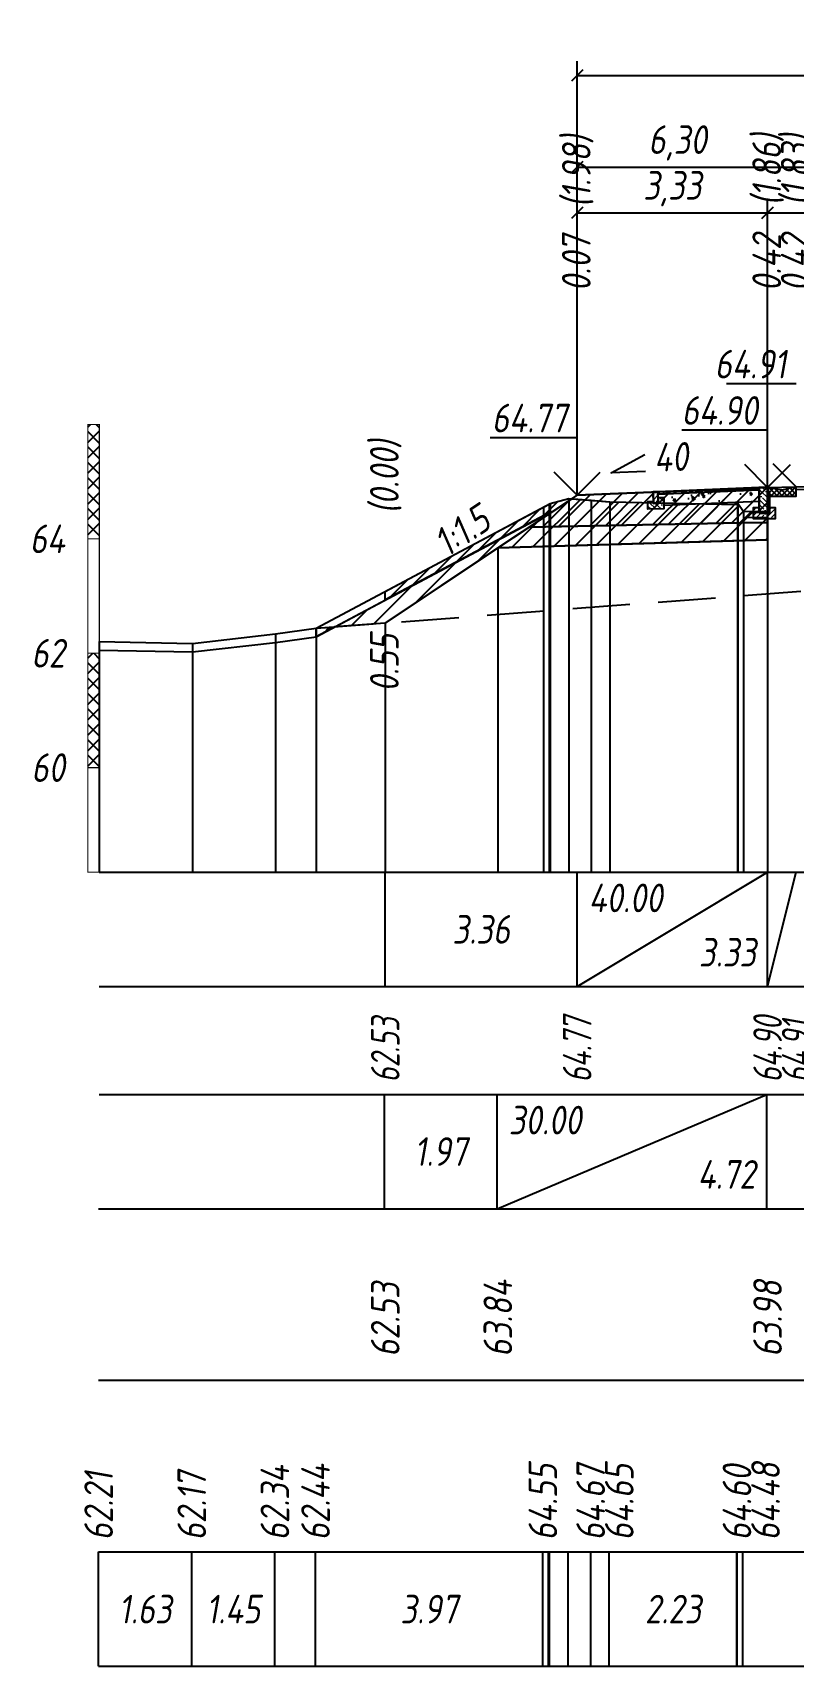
# Model space of a CAD drawing. Extents: x -717 to 1451, y -133302 to 233.
# Drawn here: x -409.1 to -342.6, y -126181.4 to -126038.6 of the extents above; entities that cross this region are included whole.
import ezdxf
from ezdxf.enums import TextEntityAlignment as Align

# ---------------------------------------------------------------- set-up
doc = ezdxf.new("R2010")
doc.units = 0
doc.linetypes.add('штриховая', pattern=[0.75, 0.5, -0.25])
for name, color, linetype in [('Интерполированный поперечник', 2, 'Continuous'), ('КОД_399', 252, 'Continuous'), ('Код_510', 7, 'Continuous'), ('Код_514', 1, 'Continuous'), ('Код_516', 1, 'Continuous'), ('Контур_0', 7, 'Continuous'), ('Контур_2521', 7, 'Continuous'), ('Контур_2564', 7, 'Continuous'), ('Контур_2660', 7, 'Continuous'), ('Контур_2665', 7, 'Continuous'), ('Контур_400', 7, 'Continuous'), ('Контур_508', 7, 'Continuous'), ('Контур_512', 7, 'Continuous'), ('Контур_513', 7, 'Continuous'), ('Контур_818', 7, 'Continuous'), ('Красный поперечник', 1, 'Continuous'), ('Линейка абсолютных высот', 7, 'Continuous'), ('Объём_2501', 7, 'Continuous'), ('Объём_2564', 7, 'Continuous'), ('Объём_2650', 7, 'Continuous'), ('Объём_2660', 7, 'Continuous'), ('Объём_2661', 7, 'Continuous'), ('Объём_2665', 7, 'Continuous'), ('Объём_2666', 7, 'Continuous'), ('Объём_2667', 7, 'Continuous'), ('Объём_2668', 7, 'Continuous'), ('Объём_2669', 7, 'Continuous'), ('Объём_2675', 7, 'Continuous'), ('Откосы', 7, 'Continuous'), ('Отметки покрытия', 7, 'Continuous'), ('Рабочие отметки', 7, 'Continuous'), ('Рабочие отметки доп.', 7, 'Continuous'), ('Слои выравнивания', 7, 'Continuous'), ('Таблица', 7, 'Continuous'), ('Уклоны проезжей части', 7, 'Continuous'), ('Черный поперечник', 3, 'Continuous')]:
    doc.layers.add(name, color=color, linetype=linetype)
for name, color, linetype, true_color in [('Контур_2540', 2, 'Continuous', 0xffff00), ('Контур_2560', 2, 'Continuous', 0xffff00), ('Контур_2561', 7, 'Continuous', 0xff8040), ('Контур_2562', 3, 'Continuous', 0x00ff00), ('Контур_2563', 7, 'Continuous', 0xff8000), ('Контур_2570', 7, 'Continuous', 0x80ff00), ('Контур_2736', 4, 'Continuous', 0x00ffff), ('Контур_2737', 4, 'Continuous', 0x00ffff), ('Контур_2738', 4, 'Continuous', 0x00ffff), ('Контур_2739', 4, 'Continuous', 0x00ffff), ('Контур_2741', 4, 'Continuous', 0x00ffff), ('Контур_2742', 4, 'Continuous', 0x00ffff), ('Контур_2743', 4, 'Continuous', 0x00ffff), ('Контур_2744', 7, 'Continuous', 0xa4ffff), ('Контур_2745', 7, 'Continuous', 0xa4ffff), ('Контур_2747', 4, 'Continuous', 0x00ffff), ('Контур_2748', 4, 'Continuous', 0x00ffff), ('Контур_2749', 4, 'Continuous', 0x00ffff), ('Контур_2750', 4, 'Continuous', 0x00ffff), ('Контур_2751', 4, 'Continuous', 0x00ffff), ('Контур_2752', 4, 'Continuous', 0x00ffff), ('Контур_2760', 7, 'Continuous', 0x323232), ('Контур_402', 7, 'Continuous', 0xff6464), ('Контур_703', 4, 'Continuous', 0x00ffff), ('Контур_705', 4, 'Continuous', 0x00ffff), ('Контур_707', 4, 'Continuous', 0x00ffff), ('Контур_720', 131, 'Continuous', 0xaaffff), ('Объём_2520', 7, 'Continuous', 0x80ffff), ('Объём_2540', 2, 'Continuous', 0xffff00), ('Объём_2560', 2, 'Continuous', 0xffff00), ('Объём_2561', 7, 'Continuous', 0xff8040), ('Объём_2562', 3, 'Continuous', 0x00ff00), ('Объём_2563', 7, 'Continuous', 0xff8000), ('Объём_2570', 7, 'Continuous', 0x80ff00), ('Объём_2600', 7, 'Continuous', 0x808000), ('Объём_2746', 2, 'Continuous', 0xffff00)]:
    doc.layers.add(name, color=color, linetype=linetype, true_color=true_color)
doc.styles.get("Standard").update_dxf_attribs({"font": 'txt', "height": 2.5})
doc.styles.add('М', font='romand.shx', dxfattribs={"width": 0.8, "oblique": 10, "height": 2.5})
doc.dimstyles.new('ISO-25', dxfattribs={"dimtxt": 2.5, "dimasz": 2.5, "dimexe": 1.25, "dimexo": 0.625, "dimtad": 1, "dimtxsty": 'Standard', "dimcen": 2.5, "dimadec": 0, "dimazin": 0, "dimtfac": 1, "dimtmove": 0, "dimatfit": 3, "dimfxl": 1, "dimarcsym": 0})
pattern_1 = [(45.00000125, (-483.3025, 24.975), (-0.6735192404, 0.673519211), []), (135.0000003, (-483.3025, 24.975), (-0.673519222, -0.67351923), [])]

# ---------------------------------------------------------------- blocks, each defined once
blk = doc.blocks.new('_Oblique')
at = {"color": 0, "linetype": 'ByBlock', "lineweight": -2}
blk.add_line((-0.5, -0.5), (0.5, 0.5), dxfattribs=at)
blk = doc.blocks.new('*D2665')
at = {"color": 0, "lineweight": -2, "transparency": 16777216}
for p, q in [((-361.52, -126078.5), (-361.52, -126053.14)), ((-344.88, -126077.83), (-344.88, -126053.14)), ((-361.52, -126054.39), (-344.88, -126054.39))]:
    blk.add_line(p, q, dxfattribs=at)
at = {"layer": 'Defpoints', "color": 0, "transparency": 16777216}
for p in [(-344.88, -126054.39), (-361.52, -126079.12), (-344.88, -126078.46)]:
    blk.add_point(p, dxfattribs=at)
at = {"color": 0, "lineweight": -2, "transparency": 16777216, "rotation": 180}
blk.add_blockref('_Oblique', (-361.52, -126054.39), dxfattribs=at)
at = {"color": 0, "lineweight": -2, "transparency": 16777216}
blk.add_blockref('_Oblique', (-344.88, -126054.39), dxfattribs=at)
at = {"color": 0, "transparency": 16777216, "insert": (-353.2, -126052.28), "char_height": 2.5, "width": 10, "attachment_point": 5, "style": 'М'}
blk.add_mtext('3,33', dxfattribs=at)
blk = doc.blocks.new('*D2667')
at = {"color": 0, "lineweight": -2, "transparency": 16777216}
for p, q in [((-344.88, -126077.83), (-344.88, -126053.14)), ((-330.02, -126077.53), (-330.02, -126053.14)), ((-344.88, -126054.39), (-330.02, -126054.39))]:
    blk.add_line(p, q, dxfattribs=at)
at = {"layer": 'Defpoints', "color": 0, "transparency": 16777216}
for p in [(-330.02, -126054.39), (-330.02, -126078.16), (-344.88, -126078.46)]:
    blk.add_point(p, dxfattribs=at)
at = {"color": 0, "lineweight": -2, "transparency": 16777216, "rotation": 180}
blk.add_blockref('_Oblique', (-344.88, -126054.39), dxfattribs=at)
at = {"color": 0, "lineweight": -2, "transparency": 16777216}
blk.add_blockref('_Oblique', (-330.02, -126054.39), dxfattribs=at)
at = {"color": 0, "transparency": 16777216, "insert": (-335.83, -126052.28), "char_height": 2.5, "width": 10, "attachment_point": 5, "style": 'М'}
blk.add_mtext('2,97', dxfattribs=at)
blk = doc.blocks.new('*D2670')
at = {"color": 0, "lineweight": -2, "transparency": 16777216}
for p, q in [((-361.52, -126078.5), (-361.52, -126049.14)), ((-330.02, -126077.53), (-330.02, -126049.14)), ((-361.52, -126050.39), (-330.02, -126050.39))]:
    blk.add_line(p, q, dxfattribs=at)
at = {"layer": 'Defpoints', "color": 0, "transparency": 16777216}
for p in [(-330.02, -126050.39), (-330.02, -126078.16), (-361.52, -126079.12)]:
    blk.add_point(p, dxfattribs=at)
at = {"color": 0, "lineweight": -2, "transparency": 16777216, "rotation": 180}
blk.add_blockref('_Oblique', (-361.52, -126050.39), dxfattribs=at)
at = {"color": 0, "lineweight": -2, "transparency": 16777216}
blk.add_blockref('_Oblique', (-330.02, -126050.39), dxfattribs=at)
at = {"color": 0, "transparency": 16777216, "insert": (-352.75, -126048.28), "char_height": 2.5, "width": 9.5833, "attachment_point": 5, "style": 'М'}
blk.add_mtext('6,30', dxfattribs=at)
blk = doc.blocks.new('*D2671')
at = {"color": 0, "lineweight": -2, "transparency": 16777216}
for p, q in [((-361.52, -126078.5), (-361.52, -126041.14)), ((-361.52, -126042.39), (-226.52, -126042.39)), ((-226.52, -126078.21), (-226.52, -126041.14))]:
    blk.add_line(p, q, dxfattribs=at)
at = {"layer": 'Defpoints', "color": 0, "transparency": 16777216}
for p in [(-226.52, -126042.39), (-361.52, -126079.12), (-226.52, -126078.84)]:
    blk.add_point(p, dxfattribs=at)
at = {"color": 0, "lineweight": -2, "transparency": 16777216, "rotation": 180}
blk.add_blockref('_Oblique', (-361.52, -126042.39), dxfattribs=at)
at = {"color": 0, "lineweight": -2, "transparency": 16777216}
blk.add_blockref('_Oblique', (-226.52, -126042.39), dxfattribs=at)
at = {"color": 0, "transparency": 16777216, "insert": (-294.02, -126040.28), "char_height": 2.5, "width": 11.6667, "attachment_point": 5, "style": 'М'}
blk.add_mtext('27,00', dxfattribs=at)
blk = doc.blocks.new('Тротуар1')
at = {"linetype": 'Continuous', "lineweight": 13}
h = blk.add_hatch(dxfattribs=at)
h.set_pattern_fill('ANSI35', scale=5, angle=90)
h.set_pattern_definition([(135, (-1541.6927, -4801.9416), (-0.88388348, -0.88388348), []), (135, (-1541.6927, -4801.0577), (-0.88388348, -0.88388348), [1.5625, -0.3125, 0, -0.3125])])
h.paths.add_polyline_path([(-16.72, -1.24), (-17.72, -1.24), (-17.72, -2.24), (-18.52, -2.24), (-18.52, -1.85), (-19.52, -1.89), (-19.52, -3.24), (-16.72, -3.24)])
h = blk.add_hatch(dxfattribs=at)
h.set_pattern_fill('ANSI35', scale=5)
h.set_pattern_definition([(45, (-1541.6927, -4800.4416), (-0.88388348, 0.88388348), []), (45, (-1540.8088, -4800.4416), (-0.88388348, 0.88388348), [1.5625, -0.3125, 0, -0.3125])])
h.paths.add_polyline_path([(-17.72, -0.24), (-18.52, -0.24), (-18.52, -2.24), (-17.72, -2.24)])
at = {"linetype": 'Continuous'}
h = blk.add_hatch(dxfattribs=at)
h.set_pattern_fill('ANSI31', color=256, scale=15, angle=45, style=0)
h.set_pattern_definition([(90, (-1932.1888, -4954.235), (-1.875, 3e-16), [])])
h.paths.add_polyline_path([(0, 0), (-17.72, -0.24), (-17.71, -0.63), (-11.04, -0.58), (0, -0.4)])
at = {"layer": 'КОД_399'}
h = blk.add_hatch(dxfattribs=at)
h.set_pattern_fill('AR-CONC', scale=0.7, angle=45, style=0)
h.set_pattern_definition([(95, (-1932.189, -4954.235), (3.860864, 3.2396496), [0.525, -5.775]), (40, (-1932.189, -4954.235), (-4.409945, 3.036377), [0.42, -4.62]), (145.45144, (-1931.867, -4953.965), (-0.549081, 6.2760265), [0.4461813, -4.907995]), (91.1842, (-1933.179, -4953.245), (6.101854, 4.4632964), [0.7875, -8.6625]), (141.63564, (-1932.67, -4952.873), (-0.1953, 9.447982), [0.669272, -7.361996]), (36.18416, (-1933.179, -4953.245), (-0.1953, 9.447982), [0.63, -6.93]), (66, (-1932.4363, -4952.9975), (4.947401, 0.9616773), [0.525, -5.775]), (11, (-1932.4363, -4952.9975), (-2.38496, 4.793659), [0.42, -4.62]), (116.45144, (-1932.024, -4952.9174), (2.562441, 5.7553363), [0.4461813, -4.907995]), (82.5, (-1932.1888, -4954.235), (-1.5875523, 1.7079287), [0, -4.564, 0, -4.69, 0, -4.6375]), (52.5, (-1932.1888, -4954.235), (-0.6501106, 3.2543661), [0, -2.674, 0, -4.459, 0, -1.7675]), (12.5, (-1933.2926, -4955.3388), (2.7539272, 2.5306453), [0, -1.75, 0, -5.46, 0, -7.245]), (2.5, (-1933.7876, -4955.8337), (2.3911299, 3.3821186), [0, -2.275, 0, -3.626, 0, -5.145])])
h.paths.add_polyline_path([(0, -0.4), (-17.71, -0.63), (-17.72, -1.24), (-16.71, -1.24), (-16.72, -2.62), (-0.07, -2.41)])
at = {"linetype": 'Continuous'}
blk.add_lwpolyline([(-17.72, -1.24), (-16.72, -1.24), (-16.72, -3.24), (-19.52, -3.24), (-19.52, -1.89), (-18.52, -1.85)], dxfattribs=at)
at = {"color": 7, "lineweight": 30}
for points in [[(-18.52, -0.24), (-18.52, -2.24), (-17.72, -2.24), (-17.72, -0.24), (-18.52, -0.24)], [(-8.6, -0.53), (0, -0.4)]]:
    blk.add_lwpolyline(points, dxfattribs=at)
for points in [[(0, 0), (-17.72, -0.24), (-17.72, -0.63), (0, -0.4)], [(0, -0.4), (-17.71, -0.63), (-17.72, -1.24), (-16.71, -1.24), (-16.72, -2.62), (-0.07, -2.39)]]:
    blk.add_lwpolyline(points, close=True)
blk = doc.blocks.new('БР100.30.18')
at = {"linetype": 'Continuous', "lineweight": 13}
h = blk.add_hatch(dxfattribs=at)
h.set_pattern_fill('ANSI35', scale=5)
h.set_pattern_definition([(45, (-1504.996, -4799.2297), (-0.88388348, 0.88388348), []), (45, (-1504.1121, -4799.2297), (-0.88388348, 0.88388348), [1.5625, -0.3125, 0, -0.3125])])
h.paths.add_polyline_path([(0.3, 3.47), (1.8, 3.47), (1.8, -1.03), (0, -1.03), (0, 1.97)])
h = blk.add_hatch(dxfattribs=at)
h.set_pattern_fill('ANSI35', scale=5, angle=90)
h.set_pattern_definition([(135, (-1504.996, -4800.7297), (-0.88388348, -0.88388348), []), (135, (-1504.996, -4799.8458), (-0.88388348, -0.88388348), [1.5625, -0.3125, 0, -0.3125])])
h.paths.add_polyline_path([(-1, -0.03), (0, -0.03), (0, -1.03), (1.8, -1.03), (1.8, -0.03), (2.8, -0.03), (2.8, -2.03), (-1, -2.03)])
at = {"color": 7, "lineweight": 30}
blk.add_lwpolyline([(1.8, -1.03), (0, -1.03), (0, 1.97), (0.3, 3.47), (1.8, 3.47)], close=True, dxfattribs=at)
at = {"linetype": 'Continuous'}
blk.add_lwpolyline([(0, -0.03), (-1, -0.03), (-1, -2.03), (2.8, -2.03), (2.8, -0.03), (1.8, -0.03)], dxfattribs=at)

msp = doc.modelspace()

# ---------------------------------------------------------------- hatches: boundary and pattern name
h = msp.add_hatch()
h.set_pattern_fill('ANSI37', color=256, scale=0.1)
h.set_pattern_definition([(45, (-343.63068, -126078.6446), (-0.22451, 0.22451), []), (135, (-343.63068, -126078.6446), (-0.22451, -0.22451), [])])
h.paths.add_polyline_path([(-344.881, -126078.395), (-344.725, -126079.148), (-342.375, -126079.148), (-342.382, -126078.344), (-343.631, -126078.645)])
at = {"layer": 'Линейка абсолютных высот'}
h = msp.add_hatch(dxfattribs=at)
h.set_pattern_fill('ANSI37', scale=0.3, style=0)
h.set_pattern_definition(pattern_1)
h.paths.add_polyline_path([(-403.302, -126082.887), (-403.302, -126072.887), (-404.302, -126072.887), (-404.302, -126082.887)])
h = msp.add_hatch(dxfattribs=at)
h.set_pattern_fill('ANSI37', scale=0.3, style=0)
h.set_pattern_definition(pattern_1)
h.paths.add_polyline_path([(-403.302, -126102.887), (-403.302, -126092.887), (-404.302, -126092.887), (-404.302, -126102.887)])
at = {"layer": 'Объём_2563'}
h = msp.add_hatch(dxfattribs=at)
h.set_pattern_fill('ANSI31', color=256, scale=0.3)
h.set_pattern_definition([(45, (-483.3025, 24.975), (-0.673519209, 0.673519209), [])])
h.paths.add_polyline_path([(-361.524, -126079.06), (-344.881, -126078.395), (-344.881, -126080.545), (-346.381, -126080.575), (-347.299, -126081.493), (-365.725, -126081.861)])
at = {"layer": 'Объём_2570'}
h = msp.add_hatch(dxfattribs=at)
h.set_pattern_fill('ANSI31', color=256, scale=0.2)
h.set_pattern_definition([(45, (-483.30246, 24.97495), (-0.449012806, 0.449012806), [])])
h.paths.add_polyline_path([(-363.892, -126080.561), (-378.302, -126088.232), (-378.302, -126087.482), (-363.892, -126079.811)])
at = {"layer": 'Объём_2600'}
h = msp.add_hatch(dxfattribs=at)
h.set_pattern_fill('ANSI31', color=6, scale=0.4)
h.set_pattern_definition([(45, (-483.3025, 24.975), (-0.898025612, 0.898025612), [])])
h.paths.add_polyline_path([(-362.256, -126079.359), (-358.674, -126079.64), (-347.504, -126079.893), (-347.48, -126079.759), (-346.978, -126080.509), (-344.881, -126080.473), (-344.881, -126082.976), (-368.458, -126083.683), (-378.302, -126090.246), (-382.722, -126090.585), (-363.892, -126080.561), (-363.892, -126079.811)])
h = msp.add_hatch(dxfattribs=at)
h.set_pattern_fill('HONEY', color=5, scale=0.3)
h.set_pattern_definition([(0, (-483.3025, 24.97495), (1.42875, 0.8248891935), [0.9525, -1.905]), (120, (-483.3025, 24.97495), (-1.428749997, 0.824889199), [0.9525, -1.905]), (60, (-483.3025, 24.97495), (3e-09, 1.6497783924), [-1.905, 0.9525])])
h.paths.add_polyline_path([(-384.342, -126091.448), (-384.346, -126090.71), (-382.722, -126090.585)])

# ---------------------------------------------------------------- linework, layer by layer
msp.add_lwpolyline([(-344.881, -126078.395), (-344.725, -126079.148), (-342.375, -126079.148), (-342.382, -126078.344), (-343.631, -126078.645), (-344.881, -126078.395)])
at = {"layer": 'Интерполированный поперечник', "linetype": 'штриховая', "ltscale": 10, "flags": 128}
msp.add_lwpolyline([(-384.346, -126090.71), (-234.418, -126079.215)], dxfattribs=at)
at = {"layer": 'Код_510'}
for p, q in [((-403.357, -126181.446), (-403.357, -126171.446)), ((-395.215, -126181.446), (-395.215, -126171.446)), ((-387.949, -126181.446), (-387.949, -126171.446)), ((-384.396, -126181.446), (-384.396, -126171.446)), ((-364.525, -126181.446), (-364.525, -126171.446)), ((-364.03, -126181.446), (-364.03, -126171.446)), ((-363.994, -126181.446), (-363.994, -126171.446)), ((-363.946, -126181.446), (-363.946, -126171.446)), ((-362.31, -126181.446), (-362.31, -126171.446)), ((-360.344, -126181.446), (-360.344, -126171.446)), ((-358.728, -126181.446), (-358.728, -126171.446)), ((-347.558, -126181.446), (-347.558, -126171.446)), ((-347.534, -126181.446), (-347.534, -126171.446)), ((-347.033, -126181.446), (-347.033, -126171.446))]:
    msp.add_line(p, q, dxfattribs=at)
at = {"layer": 'Код_514'}
for p, q in [((-378.302, -126122.025), (-378.302, -126112.025)), ((-361.524, -126122.025), (-361.524, -126112.025)), ((-361.524, -126122.025), (-344.881, -126112.025)), ((-344.881, -126122.025), (-344.881, -126112.025)), ((-344.881, -126122.025), (-342.381, -126112.025))]:
    msp.add_line(p, q, dxfattribs=at)
at = {"layer": 'Код_516'}
for p, q in [((-378.357, -126141.446), (-378.357, -126131.446)), ((-368.512, -126141.446), (-368.512, -126131.446)), ((-368.512, -126141.446), (-344.935, -126131.446)), ((-344.935, -126141.446), (-344.935, -126131.446))]:
    msp.add_line(p, q, dxfattribs=at)
at = {"layer": 'Контур_0', "flags": 128}
for points in [[(-361.524, -126079.06), (-378.302, -126090.246), (-378.302, -126090.246), (-378.302, -126090.246), (-378.302, -126090.246), (-378.302, -126090.246), (-378.302, -126090.246), (-378.302, -126090.246), (-378.302, -126090.246), (-378.302, -126090.246), (-378.302, -126090.246), (-378.302, -126090.246), (-378.302, -126090.246), (-378.302, -126090.246), (-378.302, -126090.246), (-378.302, -126090.246)], [(-361.524, -126079.06), (-378.302, -126090.246), (-378.302, -126090.246), (-378.302, -126090.246), (-378.302, -126090.246), (-378.302, -126090.246), (-378.302, -126090.246), (-378.302, -126090.246), (-378.302, -126090.246), (-378.302, -126090.246), (-378.302, -126090.246), (-378.302, -126090.246), (-378.302, -126090.246), (-378.302, -126090.246), (-378.302, -126090.246), (-378.302, -126090.246), (-378.302, -126090.246), (-378.302, -126090.246), (-378.302, -126090.246), (-378.302, -126090.246), (-378.302, -126090.246), (-378.302, -126090.246), (-378.302, -126090.246), (-378.302, -126090.246), (-378.302, -126090.246), (-378.302, -126090.246), (-378.302, -126090.246), (-378.302, -126090.246), (-378.302, -126090.246), (-378.302, -126090.246)], [(-365.725, -126081.861), (-347.299, -126081.493), (-346.381, -126080.575), (-344.881, -126080.545)], [(-346.381, -126080.575), (-344.881, -126080.545), (-344.881, -126081.445), (-347.299, -126081.493), (-346.381, -126080.575), (-346.381, -126080.575)]]:
    msp.add_lwpolyline(points, dxfattribs=at)
at = {"layer": 'Контур_2521', "color": 250, "flags": 128}
msp.add_lwpolyline([(-346.84, -126081.034), (-344.881, -126080.995)], dxfattribs=at)
at = {"layer": 'Контур_2540', "flags": 128}
msp.add_lwpolyline([(-347.299, -126081.493), (-344.881, -126081.445), (-344.881, -126082.976), (-368.458, -126083.683), (-365.725, -126081.861), (-347.299, -126081.493), (-347.299, -126081.493)], dxfattribs=at)
at = {"layer": 'Контур_2560', "flags": 128}
msp.add_lwpolyline([(-361.524, -126079.06), (-361.524, -126079.06), (-361.524, -126079.06), (-344.881, -126078.395)], dxfattribs=at)
at = {"layer": 'Контур_2561', "flags": 128}
msp.add_lwpolyline([(-344.881, -126078.395), (-344.881, -126078.395), (-361.524, -126079.06), (-361.524, -126079.06), (-344.881, -126078.395)], dxfattribs=at)
at = {"layer": 'Контур_2562', "flags": 128}
msp.add_lwpolyline([(-361.524, -126079.06), (-361.524, -126079.06), (-361.524, -126079.06), (-361.524, -126079.06), (-361.524, -126079.06)], dxfattribs=at)
at = {"layer": 'Контур_2563', "flags": 128}
msp.add_lwpolyline([(-361.524, -126079.06), (-344.881, -126078.395), (-344.881, -126080.545), (-346.381, -126080.575), (-347.299, -126081.493), (-365.725, -126081.861), (-361.524, -126079.06), (-361.524, -126079.06)], dxfattribs=at)
at = {"layer": 'Контур_2564', "flags": 128}
msp.add_lwpolyline([(-361.524, -126079.06), (-344.881, -126078.395)], dxfattribs=at)
at = {"layer": 'Контур_2570', "flags": 128}
msp.add_lwpolyline([(-403.302, -126092.606), (-395.161, -126092.775), (-387.894, -126091.955), (-384.342, -126091.448), (-384.342, -126091.448), (-364.471, -126080.866), (-363.976, -126080.604), (-363.94, -126080.585), (-363.892, -126080.561), (-363.892, -126079.811), (-362.256, -126079.359), (-360.29, -126079.515), (-358.674, -126079.64), (-347.504, -126079.893), (-347.48, -126079.759), (-346.978, -126080.509), (-344.881, -126080.473)], dxfattribs=at)
at = {"layer": 'Контур_2660', "flags": 128}
msp.add_lwpolyline([(-368.458, -126083.683), (-344.881, -126082.976)], dxfattribs=at)
at = {"layer": 'Контур_2665', "flags": 128}
msp.add_lwpolyline([(-361.524, -126079.06), (-361.524, -126079.06)], dxfattribs=at)
at = {"layer": 'Контур_2736', "flags": 128}
msp.add_lwpolyline([(-361.524, -126079.06), (-378.302, -126090.246)], dxfattribs=at)
at = {"layer": 'Контур_2737', "flags": 128}
msp.add_lwpolyline([(-378.302, -126090.246), (-378.302, -126090.246)], dxfattribs=at)
at = {"layer": 'Контур_2738', "flags": 128}
msp.add_lwpolyline([(-378.302, -126090.246), (-378.302, -126090.246)], dxfattribs=at)
at = {"layer": 'Контур_2739', "flags": 128}
msp.add_lwpolyline([(-378.302, -126090.246), (-378.302, -126090.246)], dxfattribs=at)
at = {"layer": 'Контур_2741', "flags": 128}
msp.add_lwpolyline([(-378.302, -126090.246), (-378.302, -126090.246)], dxfattribs=at)
at = {"layer": 'Контур_2742', "flags": 128}
msp.add_lwpolyline([(-378.302, -126090.246), (-378.302, -126090.246)], dxfattribs=at)
at = {"layer": 'Контур_2743', "flags": 128}
msp.add_lwpolyline([(-378.302, -126090.246), (-378.302, -126090.246)], dxfattribs=at)
at = {"layer": 'Контур_2744', "flags": 128}
msp.add_lwpolyline([(-378.302, -126090.246), (-378.302, -126090.246)], dxfattribs=at)
msp.add_lwpolyline([(-378.302, -126090.246), (-378.302, -126090.246)], dxfattribs=at)
msp.add_lwpolyline([(-378.302, -126090.246), (-378.302, -126090.246)], dxfattribs=at)
msp.add_lwpolyline([(-378.302, -126090.246), (-378.302, -126090.246)], dxfattribs=at)
msp.add_lwpolyline([(-378.302, -126090.246), (-378.302, -126090.246)], dxfattribs=at)
msp.add_lwpolyline([(-378.302, -126090.246), (-378.302, -126090.246)], dxfattribs=at)
at = {"layer": 'Контур_2745', "flags": 128}
msp.add_lwpolyline([(-378.302, -126090.246), (-378.302, -126090.246)], dxfattribs=at)
msp.add_lwpolyline([(-378.302, -126090.246), (-378.302, -126090.246)], dxfattribs=at)
msp.add_lwpolyline([(-378.302, -126090.246), (-378.302, -126090.246)], dxfattribs=at)
msp.add_lwpolyline([(-378.302, -126090.246), (-378.302, -126090.246)], dxfattribs=at)
msp.add_lwpolyline([(-378.302, -126090.246), (-378.302, -126090.246)], dxfattribs=at)
msp.add_lwpolyline([(-378.302, -126090.246), (-378.302, -126090.246)], dxfattribs=at)
at = {"layer": 'Контур_2747', "flags": 128}
msp.add_lwpolyline([(-378.302, -126090.246), (-378.302, -126090.246)], dxfattribs=at)
at = {"layer": 'Контур_2748', "flags": 128}
msp.add_lwpolyline([(-378.302, -126090.246), (-378.302, -126090.246)], dxfattribs=at)
at = {"layer": 'Контур_2749', "flags": 128}
msp.add_lwpolyline([(-378.302, -126090.246), (-378.302, -126090.246)], dxfattribs=at)
at = {"layer": 'Контур_2750', "flags": 128}
msp.add_lwpolyline([(-378.302, -126090.246), (-378.302, -126090.246)], dxfattribs=at)
at = {"layer": 'Контур_2751', "flags": 128}
msp.add_lwpolyline([(-378.302, -126090.246), (-378.302, -126090.246)], dxfattribs=at)
at = {"layer": 'Контур_2752', "flags": 128}
msp.add_lwpolyline([(-378.302, -126090.246), (-378.302, -126090.246)], dxfattribs=at)
at = {"layer": 'Контур_2760', "flags": 128}
msp.add_lwpolyline([(-344.881, -126078.395), (-342.381, -126078.345), (-330.024, -126078.097), (-322.413, -126077.945), (-316.427, -126077.826), (-312.524, -126077.747), (-309.176, -126077.681), (-304.71, -126077.591), (-299.613, -126077.489), (-291.774, -126077.332), (-291.644, -126077.335), (-290.429, -126077.359), (-271.024, -126077.747), (-266.136, -126077.845), (-262.428, -126077.919)], dxfattribs=at)
at = {"layer": 'Контур_400', "flags": 128}
msp.add_lwpolyline([(-344.881, -126078.395), (-342.381, -126078.345), (-342.381, -126078.345), (-330.024, -126078.097), (-330.024, -126078.097), (-330.024, -126078.097), (-330.024, -126078.097), (-312.524, -126077.747), (-291.774, -126077.332)], dxfattribs=at)
at = {"layer": 'Контур_402', "flags": 128}
msp.add_lwpolyline([(-368.458, -126083.683), (-344.881, -126082.976), (-344.881, -126080.545)], dxfattribs=at)
at = {"layer": 'Контур_508', "flags": 128}
msp.add_lwpolyline([(-378.302, -126090.246), (-368.458, -126083.683), (-344.881, -126082.976), (-344.881, -126080.545)], dxfattribs=at)
at = {"layer": 'Контур_512', "flags": 128}
msp.add_lwpolyline([(-378.302, -126090.246), (-368.458, -126083.683), (-344.881, -126082.976)], dxfattribs=at)
at = {"layer": 'Контур_513', "flags": 128}
msp.add_lwpolyline([(-378.302, -126090.246), (-368.458, -126083.683), (-344.881, -126082.976), (-344.881, -126080.545)], dxfattribs=at)
at = {"layer": 'Контур_703', "flags": 128}
for points in [[(-361.524, -126079.06), (-378.302, -126090.246)], [(-378.302, -126090.246), (-378.302, -126090.246)]]:
    msp.add_lwpolyline(points, dxfattribs=at)
at = {"layer": 'Контур_705', "flags": 128}
msp.add_lwpolyline([(-378.302, -126090.246), (-378.302, -126090.246)], dxfattribs=at)
at = {"layer": 'Контур_707', "flags": 128}
msp.add_lwpolyline([(-378.302, -126090.246), (-378.302, -126090.246)], dxfattribs=at)
at = {"layer": 'Контур_720', "flags": 128}
msp.add_lwpolyline([(-378.302, -126090.246), (-378.302, -126090.246)], dxfattribs=at)
at = {"layer": 'Контур_818', "flags": 128}
msp.add_lwpolyline([(-378.302, -126088.232), (-364.471, -126080.866), (-363.976, -126080.604), (-363.94, -126080.585), (-363.892, -126080.561), (-363.892, -126079.811), (-362.256, -126079.359), (-360.29, -126079.515), (-358.674, -126079.64), (-347.504, -126079.893), (-347.48, -126079.759), (-346.978, -126080.509), (-344.881, -126080.473)], dxfattribs=at)
at = {"layer": 'Красный поперечник'}
for p, q in [((-378.302, -126090.246), (-361.524, -126079.06)), ((-361.524, -126079.06), (-344.881, -126078.395)), ((-344.881, -126078.395), (-342.381, -126078.345)), ((-368.458, -126083.683), (-368.458, -126112.025)), ((-344.881, -126082.976), (-344.881, -126112.025)), ((-378.302, -126090.246), (-378.302, -126112.025))]:
    msp.add_line(p, q, dxfattribs=at)
at = {"layer": 'Линейка абсолютных высот', "color": 7, "const_width": 0.1, "flags": 128}
for points in [[(-403.302, -126082.887), (-403.302, -126072.887), (-404.302, -126072.887), (-404.302, -126082.887), (-403.302, -126082.887)], [(-403.302, -126092.887), (-403.302, -126082.887), (-404.302, -126082.887), (-404.302, -126092.887), (-403.302, -126092.887)], [(-403.302, -126102.887), (-403.302, -126092.887), (-404.302, -126092.887), (-404.302, -126102.887), (-403.302, -126102.887)], [(-403.302, -126112.025), (-403.302, -126102.887), (-404.302, -126102.887), (-404.302, -126112.025), (-403.302, -126112.025)]]:
    msp.add_lwpolyline(points, dxfattribs=at)
at = {"layer": 'Объём_2501', "flags": 128}
for points in [[(-344.881, -126078.395), (-342.381, -126078.345), (-342.381, -126078.345), (-330.024, -126078.097), (-330.024, -126078.097), (-330.024, -126078.097), (-330.024, -126078.097), (-312.524, -126077.747), (-291.774, -126077.332)], [(-344.881, -126078.395), (-342.381, -126078.345), (-342.381, -126078.345), (-330.024, -126078.097)]]:
    msp.add_lwpolyline(points, dxfattribs=at)
at = {"layer": 'Объём_2520', "color": 250, "flags": 128}
msp.add_lwpolyline([(-346.381, -126080.575), (-344.881, -126080.545), (-344.881, -126081.445), (-347.299, -126081.493), (-346.381, -126080.575), (-346.381, -126080.575)], dxfattribs=at)
msp.add_lwpolyline([(-346.381, -126080.575), (-344.881, -126080.545), (-344.881, -126081.445), (-347.299, -126081.493), (-346.381, -126080.575), (-346.381, -126080.575)], dxfattribs=at)
at = {"layer": 'Объём_2540', "flags": 128}
msp.add_lwpolyline([(-347.299, -126081.493), (-344.881, -126081.445), (-344.881, -126082.976), (-368.458, -126083.683), (-365.725, -126081.861), (-347.299, -126081.493), (-347.299, -126081.493)], dxfattribs=at)
msp.add_lwpolyline([(-347.299, -126081.493), (-344.881, -126081.445), (-344.881, -126082.976), (-368.458, -126083.683), (-365.725, -126081.861), (-347.299, -126081.493), (-347.299, -126081.493)], dxfattribs=at)
at = {"layer": 'Объём_2560', "flags": 128}
msp.add_lwpolyline([(-361.524, -126079.06), (-361.524, -126079.06), (-361.524, -126079.06), (-344.881, -126078.395)], dxfattribs=at)
msp.add_lwpolyline([(-361.524, -126079.06), (-361.524, -126079.06), (-361.524, -126079.06), (-344.881, -126078.395)], dxfattribs=at)
at = {"layer": 'Объём_2561', "flags": 128}
msp.add_lwpolyline([(-344.881, -126078.395), (-344.881, -126078.395), (-361.524, -126079.06), (-361.524, -126079.06), (-344.881, -126078.395)], dxfattribs=at)
msp.add_lwpolyline([(-344.881, -126078.395), (-344.881, -126078.395), (-361.524, -126079.06), (-361.524, -126079.06), (-344.881, -126078.395)], dxfattribs=at)
at = {"layer": 'Объём_2562', "flags": 128}
msp.add_lwpolyline([(-361.524, -126079.06), (-361.524, -126079.06), (-361.524, -126079.06), (-361.524, -126079.06), (-361.524, -126079.06)], dxfattribs=at)
msp.add_lwpolyline([(-361.524, -126079.06), (-361.524, -126079.06), (-361.524, -126079.06), (-361.524, -126079.06), (-361.524, -126079.06)], dxfattribs=at)
at = {"layer": 'Объём_2563', "color": 250, "flags": 128}
msp.add_lwpolyline([(-361.524, -126079.06), (-344.881, -126078.395), (-344.881, -126080.545), (-346.381, -126080.575), (-347.299, -126081.493), (-365.725, -126081.861), (-361.524, -126079.06), (-361.524, -126079.06)], dxfattribs=at)
msp.add_lwpolyline([(-361.524, -126079.06), (-344.881, -126078.395), (-344.881, -126080.545), (-346.381, -126080.575), (-347.299, -126081.493), (-365.725, -126081.861), (-361.524, -126079.06), (-361.524, -126079.06)], dxfattribs=at)
at = {"layer": 'Объём_2564', "flags": 128}
msp.add_lwpolyline([(-361.524, -126079.06), (-344.881, -126078.395)], dxfattribs=at)
msp.add_lwpolyline([(-361.524, -126079.06), (-344.881, -126078.395)], dxfattribs=at)
at = {"layer": 'Объём_2570', "flags": 128}
msp.add_lwpolyline([(-363.892, -126080.561), (-378.302, -126088.232), (-378.302, -126087.482), (-363.892, -126079.811), (-363.892, -126080.561), (-363.892, -126080.561)], dxfattribs=at)
msp.add_lwpolyline([(-363.892, -126080.561), (-378.302, -126088.232), (-378.302, -126087.482), (-363.892, -126079.811), (-363.892, -126080.561), (-363.892, -126080.561)], dxfattribs=at)
at = {"layer": 'Объём_2600', "color": 5, "flags": 128}
msp.add_lwpolyline([(-384.342, -126091.448), (-384.346, -126090.71), (-382.722, -126090.585), (-384.342, -126091.448), (-384.342, -126091.448)], dxfattribs=at)
msp.add_lwpolyline([(-384.342, -126091.448), (-384.346, -126090.71), (-382.722, -126090.585), (-384.342, -126091.448), (-384.342, -126091.448)], dxfattribs=at)
at = {"layer": 'Объём_2650', "color": 6, "flags": 128}
msp.add_lwpolyline([(-362.256, -126079.359), (-358.674, -126079.64), (-347.504, -126079.893), (-347.48, -126079.759), (-346.978, -126080.509), (-344.881, -126080.473), (-344.881, -126082.976), (-368.458, -126083.683), (-378.302, -126090.246), (-382.722, -126090.585), (-363.892, -126080.561), (-363.892, -126079.811), (-362.256, -126079.359), (-362.256, -126079.359)], dxfattribs=at)
msp.add_lwpolyline([(-362.256, -126079.359), (-358.674, -126079.64), (-347.504, -126079.893), (-347.48, -126079.759), (-346.978, -126080.509), (-344.881, -126080.473), (-344.881, -126082.976), (-368.458, -126083.683), (-378.302, -126090.246), (-382.722, -126090.585), (-363.892, -126080.561), (-363.892, -126079.811), (-362.256, -126079.359), (-362.256, -126079.359)], dxfattribs=at)
at = {"layer": 'Объём_2660', "flags": 128}
msp.add_lwpolyline([(-368.458, -126083.683), (-344.881, -126082.976)], dxfattribs=at)
msp.add_lwpolyline([(-368.458, -126083.683), (-344.881, -126082.976)], dxfattribs=at)
at = {"layer": 'Объём_2661', "flags": 128}
msp.add_lwpolyline([(-361.524, -126079.06), (-378.302, -126090.246)], dxfattribs=at)
msp.add_lwpolyline([(-361.524, -126079.06), (-378.302, -126090.246)], dxfattribs=at)
at = {"layer": 'Объём_2665', "flags": 128}
msp.add_lwpolyline([(-361.524, -126079.06), (-361.524, -126079.06)], dxfattribs=at)
msp.add_lwpolyline([(-361.524, -126079.06), (-361.524, -126079.06)], dxfattribs=at)
at = {"layer": 'Объём_2666', "flags": 128}
msp.add_lwpolyline([(-361.524, -126079.06), (-378.302, -126090.246)], dxfattribs=at)
msp.add_lwpolyline([(-361.524, -126079.06), (-378.302, -126090.246)], dxfattribs=at)
at = {"layer": 'Объём_2667', "flags": 128}
msp.add_lwpolyline([(-378.302, -126090.246), (-378.302, -126090.246)], dxfattribs=at)
msp.add_lwpolyline([(-378.302, -126090.246), (-378.302, -126090.246)], dxfattribs=at)
msp.add_lwpolyline([(-378.302, -126090.246), (-378.302, -126090.246)], dxfattribs=at)
msp.add_lwpolyline([(-378.302, -126090.246), (-378.302, -126090.246)], dxfattribs=at)
at = {"layer": 'Объём_2668', "flags": 128}
msp.add_lwpolyline([(-378.302, -126090.246), (-378.302, -126090.246)], dxfattribs=at)
msp.add_lwpolyline([(-378.302, -126090.246), (-378.302, -126090.246)], dxfattribs=at)
msp.add_lwpolyline([(-378.302, -126090.246), (-378.302, -126090.246)], dxfattribs=at)
msp.add_lwpolyline([(-378.302, -126090.246), (-378.302, -126090.246)], dxfattribs=at)
at = {"layer": 'Объём_2669', "flags": 128}
msp.add_lwpolyline([(-378.302, -126090.246), (-378.302, -126090.246)], dxfattribs=at)
msp.add_lwpolyline([(-378.302, -126090.246), (-378.302, -126090.246)], dxfattribs=at)
msp.add_lwpolyline([(-378.302, -126090.246), (-378.302, -126090.246)], dxfattribs=at)
msp.add_lwpolyline([(-378.302, -126090.246), (-378.302, -126090.246)], dxfattribs=at)
at = {"layer": 'Объём_2675', "flags": 128}
msp.add_lwpolyline([(-378.302, -126090.246), (-378.302, -126090.246)], dxfattribs=at)
msp.add_lwpolyline([(-378.302, -126090.246), (-378.302, -126090.246)], dxfattribs=at)
msp.add_lwpolyline([(-378.302, -126090.246), (-378.302, -126090.246)], dxfattribs=at)
msp.add_lwpolyline([(-378.302, -126090.246), (-378.302, -126090.246)], dxfattribs=at)
msp.add_lwpolyline([(-378.302, -126090.246), (-378.302, -126090.246)], dxfattribs=at)
msp.add_lwpolyline([(-378.302, -126090.246), (-378.302, -126090.246)], dxfattribs=at)
msp.add_lwpolyline([(-378.302, -126090.246), (-378.302, -126090.246)], dxfattribs=at)
msp.add_lwpolyline([(-378.302, -126090.246), (-378.302, -126090.246)], dxfattribs=at)
msp.add_lwpolyline([(-378.302, -126090.246), (-378.302, -126090.246)], dxfattribs=at)
msp.add_lwpolyline([(-378.302, -126090.246), (-378.302, -126090.246)], dxfattribs=at)
msp.add_lwpolyline([(-378.302, -126090.246), (-378.302, -126090.246)], dxfattribs=at)
msp.add_lwpolyline([(-378.302, -126090.246), (-378.302, -126090.246)], dxfattribs=at)
msp.add_lwpolyline([(-378.302, -126090.246), (-378.302, -126090.246)], dxfattribs=at)
msp.add_lwpolyline([(-378.302, -126090.246), (-378.302, -126090.246)], dxfattribs=at)
msp.add_lwpolyline([(-378.302, -126090.246), (-378.302, -126090.246)], dxfattribs=at)
msp.add_lwpolyline([(-378.302, -126090.246), (-378.302, -126090.246)], dxfattribs=at)
msp.add_lwpolyline([(-378.302, -126090.246), (-378.302, -126090.246)], dxfattribs=at)
msp.add_lwpolyline([(-378.302, -126090.246), (-378.302, -126090.246)], dxfattribs=at)
msp.add_lwpolyline([(-378.302, -126090.246), (-378.302, -126090.246)], dxfattribs=at)
msp.add_lwpolyline([(-378.302, -126090.246), (-378.302, -126090.246)], dxfattribs=at)
msp.add_lwpolyline([(-378.302, -126090.246), (-378.302, -126090.246)], dxfattribs=at)
msp.add_lwpolyline([(-378.302, -126090.246), (-378.302, -126090.246)], dxfattribs=at)
msp.add_lwpolyline([(-378.302, -126090.246), (-378.302, -126090.246)], dxfattribs=at)
msp.add_lwpolyline([(-378.302, -126090.246), (-378.302, -126090.246)], dxfattribs=at)
at = {"layer": 'Объём_2746', "flags": 128}
msp.add_lwpolyline([(-346.978, -126083.039), (-368.458, -126083.683), (-362.002, -126079.379), (-358.674, -126079.64), (-347.504, -126079.893), (-347.48, -126079.759), (-346.978, -126080.509), (-346.978, -126083.039), (-346.978, -126083.039)], dxfattribs=at)
msp.add_lwpolyline([(-346.978, -126083.039), (-368.458, -126083.683), (-362.002, -126079.379), (-358.674, -126079.64), (-347.504, -126079.893), (-347.48, -126079.759), (-346.978, -126080.509), (-346.978, -126083.039), (-346.978, -126083.039)], dxfattribs=at)
at = {"layer": 'Откосы', "color": 1, "flags": 128}
msp.add_lwpolyline([(-355.546, -126077.012), (-358.544, -126077.132), (-355.606, -126075.513)], dxfattribs=at)
at = {"layer": 'Отметки покрытия', "color": 1}
for p, q in [((-342.381, -126069.345), (-348.481, -126069.345)), ((-344.881, -126073.395), (-352.381, -126073.395)), ((-344.881, -126078.395), (-344.881, -126073.395)), ((-361.524, -126074.06), (-369.124, -126074.06)), ((-361.524, -126079.06), (-361.524, -126074.06)), ((-344.881, -126078.395), (-346.881, -126076.395)), ((-344.881, -126078.395), (-342.881, -126076.395)), ((-342.381, -126078.345), (-344.381, -126076.345)), ((-361.524, -126079.06), (-363.524, -126077.06)), ((-361.524, -126079.06), (-359.524, -126077.06))]:
    msp.add_line(p, q, dxfattribs=at)
at = {"layer": 'Слои выравнивания'}
msp.add_line((-344.881, -126078.395), (-344.881, -126112.025), dxfattribs=at)
at = {"layer": 'Слои выравнивания', "color": 2, "flags": 128}
msp.add_lwpolyline([(-344.881, -126078.645), (-344.881, -126078.395), (-342.381, -126078.345), (-330.024, -126078.097), (-322.413, -126077.945), (-322.413, -126078.195), (-330.024, -126078.347), (-342.381, -126078.595)], dxfattribs=at)
at = {"layer": 'Слои выравнивания', "color": 3, "flags": 128}
msp.add_lwpolyline([(-344.881, -126079.095), (-344.881, -126078.645)], dxfattribs=at)
at = {"layer": 'Слои выравнивания', "color": 4, "flags": 128}
msp.add_lwpolyline([(-344.881, -126079.545), (-344.881, -126079.095)], dxfattribs=at)
at = {"layer": 'Слои выравнивания', "color": 5, "flags": 128}
msp.add_lwpolyline([(-344.881, -126080.545), (-344.881, -126079.545)], dxfattribs=at)
at = {"layer": 'Таблица'}
for p, q in [((-403.302, -126112.025), (-201.524, -126112.025)), ((-403.302, -126122.025), (-201.524, -126122.025)), ((-403.302, -126131.446), (-201.524, -126131.446)), ((-403.357, -126141.446), (-201.578, -126141.446)), ((-403.357, -126156.446), (-201.578, -126156.446)), ((-403.357, -126171.446), (-201.578, -126171.446)), ((-403.357, -126181.446), (-201.578, -126181.446))]:
    msp.add_line(p, q, dxfattribs=at)
at = {"layer": 'Черный поперечник', "color": 7}
for p, q in [((-362.256, -126079.359), (-362.256, -126112.025)), ((-360.29, -126079.515), (-360.29, -126112.025)), ((-358.674, -126079.64), (-358.674, -126112.025)), ((-364.471, -126080.116), (-364.471, -126112.025)), ((-363.976, -126079.854), (-363.976, -126112.025)), ((-363.94, -126079.835), (-363.94, -126112.025)), ((-363.892, -126079.811), (-363.892, -126112.025)), ((-347.504, -126079.893), (-347.504, -126112.025)), ((-347.48, -126079.759), (-347.48, -126112.025)), ((-346.978, -126080.509), (-346.978, -126112.025)), ((-384.342, -126090.698), (-384.342, -126112.025)), ((-403.302, -126091.856), (-403.302, -126112.025)), ((-395.161, -126092.025), (-395.161, -126112.025)), ((-387.894, -126091.205), (-387.894, -126112.025))]:
    msp.add_line(p, q, dxfattribs=at)
at = {"layer": 'Черный поперечник', "flags": 128}
msp.add_lwpolyline([(-403.302, -126091.856), (-395.161, -126092.025), (-387.894, -126091.205), (-384.342, -126090.698), (-364.471, -126080.116), (-363.976, -126079.854), (-363.94, -126079.835), (-363.892, -126079.811), (-362.256, -126079.359), (-360.29, -126079.515), (-358.674, -126079.64), (-347.504, -126079.893), (-347.48, -126079.759), (-346.978, -126080.509), (-344.881, -126080.473)], dxfattribs=at)

# ---------------------------------------------------------------- block references
at = {"xscale": 0.4999999999999988, "yscale": 0.4999999999999988, "zscale": 0.4999999999999988, "rotation": 1.682305031530126}
msp.add_blockref('Тротуар1', (-345.631, -126078.401), dxfattribs=at)
at = {"lineweight": 18, "xscale": -0.5, "yscale": 0.5, "zscale": 0.5, "rotation": 0.4544826309575355}
msp.add_blockref('БР100.30.18', (-344.717, -126080.127), dxfattribs=at)

# ---------------------------------------------------------------- texts
at = {"layer": 'Код_510', "style": 'М', "oblique": 10, "width": 0.8}
for s, p in [('62.34', (-387.949, -126170.446)), ('62.44', (-384.396, -126170.446)), ('64.55', (-364.525, -126170.446)), ('64.67', (-360.344, -126170.446)), ('64.65', (-357.844, -126170.446)), ('64.60', (-347.558, -126170.446)), ('64.48', (-345.058, -126170.446)), ('62.21', (-403.357, -126170.446)), ('62.17', (-395.215, -126170.446))]:
    msp.add_text(s, height=2.5, rotation=90, dxfattribs=at).set_placement(p, align=Align.MIDDLE_LEFT)
for s, p in [('1.63', (-399.286, -126176.446)), ('1.45', (-391.582, -126176.446)), ('3.97', (-374.461, -126176.446)), ('2.23', (-353.143, -126176.446))]:
    msp.add_text(s, height=2.5, dxfattribs=at).set_placement(p, align=Align.MIDDLE_CENTER)
at = {"layer": 'Код_514', "style": 'М', "oblique": 10, "width": 0.8}
msp.add_text('40.00', height=2.5, dxfattribs=at).set_placement((-360.524, -126113.025), align=Align.TOP_LEFT)
msp.add_text('3.36', height=2.5, dxfattribs=at).set_placement((-369.913, -126117.025), align=Align.MIDDLE_CENTER)
msp.add_text('3.33', height=2.5, dxfattribs=at).set_placement((-345.881, -126121.025), align=Align.BOTTOM_RIGHT)
at = {"layer": 'Код_514', "style": 'М', "oblique": 10, "width": 0.7}
for s, p in [('62.53', (-378.302, -126130.407)), ('64.77', (-361.524, -126130.407)), ('64.90', (-344.881, -126130.407)), ('64.91', (-342.381, -126130.407))]:
    msp.add_text(s, height=2.5, rotation=90, dxfattribs=at).set_placement(p, align=Align.MIDDLE_LEFT)
at = {"layer": 'Код_516', "style": 'М', "oblique": 10, "width": 0.8}
msp.add_text('30.00', height=2.5, dxfattribs=at).set_placement((-367.512, -126132.446), align=Align.TOP_LEFT)
msp.add_text('1.97', height=2.5, dxfattribs=at).set_placement((-373.434, -126136.446), align=Align.MIDDLE_CENTER)
msp.add_text('4.72', height=2.5, dxfattribs=at).set_placement((-345.935, -126140.446), align=Align.BOTTOM_RIGHT)
for s, p in [('62.53', (-378.302, -126154.396)), ('63.84', (-368.458, -126154.396)), ('63.98', (-344.881, -126154.396))]:
    msp.add_text(s, height=2.5, rotation=90, dxfattribs=at).set_placement(p, align=Align.MIDDLE_LEFT)
at = {"layer": 'Линейка абсолютных высот', "style": 'М', "oblique": 10, "width": 0.8}
for s, p in [('64', (-406.302, -126082.887)), ('62', (-406.302, -126092.887)), ('60', (-406.302, -126102.887))]:
    msp.add_text(s, height=2.5, dxfattribs=at).set_placement(p, align=Align.MIDDLE_RIGHT)
at = {"layer": 'Отметки покрытия', "color": 1, "style": 'М', "oblique": 10, "width": 0.8}
for s, p in [('64.91', (-343.24, -126069.613)), ('64.77', (-362.382, -126074.329)), ('64.90', (-345.74, -126073.663))]:
    msp.add_text(s, height=2.5, dxfattribs=at).set_placement(p, align=Align.BOTTOM_RIGHT)
at = {"layer": 'Рабочие отметки', "color": 1, "style": 'М', "oblique": 10, "width": 0.8}
for s, p in [('0.07', (-361.602, -126061.247)), ('0.42', (-344.959, -126061.247)), ('0.42', (-342.459, -126061.247))]:
    msp.add_text(s, height=2.5, rotation=90, dxfattribs=at).set_placement(p, align=Align.MIDDLE_LEFT)
msp.add_text('0.55', height=2.5, rotation=90, dxfattribs=at).set_placement((-378.381, -126091.177), align=Align.MIDDLE_RIGHT)
at = {"layer": 'Рабочие отметки доп.', "color": 1, "style": 'М', "oblique": 10, "width": 0.8}
for s, p in [('(1.98)', (-361.602, -126053.897)), ('(1.86)', (-344.959, -126053.747)), ('(1.83)', (-342.459, -126053.747)), ('(0.00)', (-378.381, -126080.677))]:
    msp.add_text(s, height=2.5, rotation=90, dxfattribs=at).set_placement(p, align=Align.MIDDLE_LEFT)
at = {"layer": 'Уклоны проезжей части', "color": 1, "style": 'М', "oblique": 10, "width": 0.8}
for s, rotation, p in [('40', 2.29061, (-353.242, -126077.728)), ('1:1.5', 33.69007, (-370.468, -126083.821))]:
    msp.add_text(s, height=2.5, rotation=rotation, dxfattribs=at).set_placement(p, align=Align.BOTTOM_CENTER)

# ---------------------------------------------------------------- dimensions: what is measured, and where the dimension line sits
at = {"color": 5}
for base, p2, picture, middle in [((-226.524, -126042.395), (-226.524, -126078.84), '*D2671', (-294.024, -126040.282)), ((-344.881, -126054.395), (-344.881, -126078.457), '*D2665', (-353.202, -126052.282))]:
    dim = msp.add_linear_dim(base=base, p1=(-361.524, -126079.123), p2=p2, angle=180, dimstyle='ISO-25', override={"dimasz": 1, "dimlfac": 0.2, "dimzin": 0, "dimtxsty": 'М', "dimblk1": 'Oblique', "dimblk2": 'Oblique', "dimsah": 1}, dxfattribs=at)
    dim.commit()
    dim.dimension.update_dxf_attribs({"geometry": picture, "text_midpoint": middle})
for base, p1, picture, middle in [((-330.024, -126050.395), (-361.524, -126079.123), '*D2670', (-352.753, -126050.395)), ((-330.024, -126054.395), (-344.881, -126078.457), '*D2667', (-335.828, -126054.395))]:
    dim = msp.add_linear_dim(base=base, p1=p1, p2=(-330.024, -126078.16), angle=180, dimstyle='ISO-25', override={"dimasz": 1, "dimlfac": 0.2, "dimzin": 0, "dimtxsty": 'М', "dimblk1": 'Oblique', "dimblk2": 'Oblique', "dimsah": 1}, dxfattribs=at)
    dim.commit()
    dim.dimension.update_dxf_attribs({"geometry": picture, "text_midpoint": middle, "dimtype": 160})

doc.saveas('drawing.dxf')
